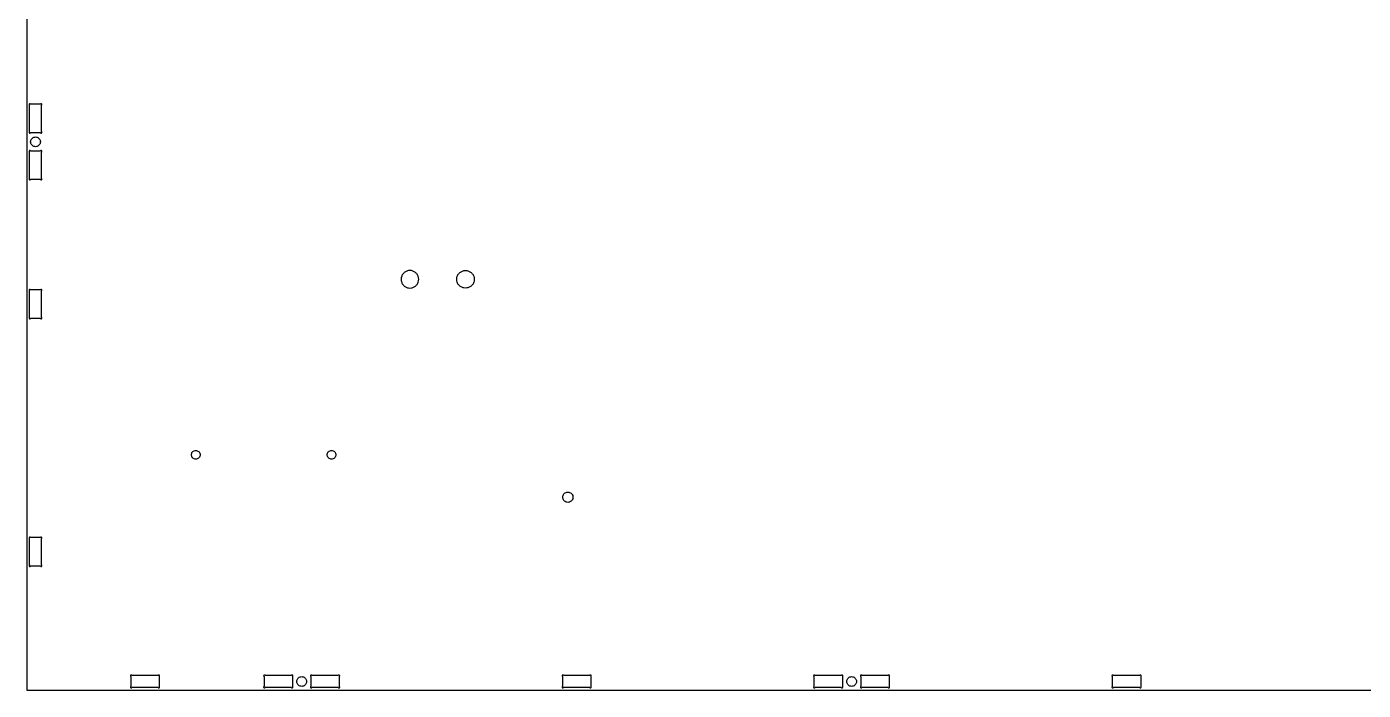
# Model space of a CAD drawing. Extents: x 0 to 1890, y 0 to 1229.
# Drawn here: x 0 to 456.9, y 0 to 226.9 of the extents above; entities that cross this region are included whole.
import ezdxf

# ---------------------------------------------------------------- set-up
doc = ezdxf.new("R2010")
doc.units = 0
doc.layers.get('0').update_dxf_attribs({"linetype": 'CONTINUOUS'})

msp = doc.modelspace()

# ---------------------------------------------------------------- linework, layer by layer
at = {"color": 7}
for points in [[(0, 374.999895), (0, -0.000004), (939.999735, -0.000004)], [(0.93335, 191.00971), (0.93335, 199.990182)], [(4.690236, 200.366594), (1.309763, 200.366594)], [(5.066648, 191.00971), (5.066648, 199.990182)], [(4.690236, 190.633295), (1.309763, 190.633295)], [(0.93335, 175.009715), (0.93335, 183.990186)], [(4.690236, 184.366598), (1.309763, 184.366598)], [(5.066648, 175.009715), (5.066648, 183.990186)], [(4.690236, 174.6333), (1.309763, 174.6333)], [(0.93335, 127.534715), (0.93335, 136.515187)], [(4.690236, 136.891599), (1.309763, 136.891599)], [(5.066648, 127.534715), (5.066648, 136.515187)], [(4.690236, 127.158303), (1.309763, 127.158303)], [(0.93335, 42.851414), (0.93335, 51.831886)], [(4.690236, 52.208298), (1.309763, 52.208298)], [(5.066648, 42.851414), (5.066648, 51.831886)], [(4.690236, 42.475002), (1.309763, 42.475002)], [(35.566665, 4.690237), (35.566665, 1.309763)], [(44.923549, 5.06666), (35.943077, 5.06666)], [(45.299961, 4.690237), (45.299961, 1.309763)], [(81.133327, 4.690237), (81.133327, 1.309763)], [(90.49021, 5.06666), (81.509739, 5.06666)], [(90.866625, 4.690237), (90.866625, 1.309763)], [(97.133322, 4.690237), (97.133322, 1.309763)], [(106.490208, 5.06666), (97.509737, 5.06666)], [(106.86662, 4.690237), (106.86662, 1.309763)], [(183.133298, 4.690237), (183.133298, 1.309763)], [(192.490184, 5.06666), (183.509712, 5.06666)], [(192.866596, 4.690237), (192.866596, 1.309763)], [(269.133271, 4.690237), (269.133271, 1.309763)], [(278.490152, 5.06666), (269.509694, 5.06666)], [(278.866575, 4.690237), (278.866575, 1.309763)], [(285.133282, 4.690237), (285.133282, 1.309763)], [(294.490163, 5.06666), (285.509678, 5.06666)], [(294.866559, 4.690237), (294.866559, 1.309763)], [(371.133239, 4.690237), (371.133239, 1.309763)], [(380.490121, 5.06666), (371.509662, 5.06666)], [(380.866543, 4.690237), (380.866543, 1.309763)], [(44.923549, 0.93334), (35.943077, 0.93334)], [(90.49021, 0.93334), (81.509739, 0.93334)], [(106.490208, 0.93334), (97.509737, 0.93334)], [(192.490184, 0.93334), (183.509712, 0.93334)], [(278.490152, 0.93334), (269.509694, 0.93334)], [(294.490163, 0.93334), (285.509678, 0.93334)], [(380.490121, 0.93334), (371.509662, 0.93334)]]:
    msp.add_lwpolyline(points, dxfattribs=at)
for points in [[(4.666649, 187.499947)], [(133.999962, 140.499961)], [(152.999958, 140.499961)], [(59.299982, 80.499976)], [(105.69997, 80.499976)], [(186.749947, 65.99998)], [(95.666623, 3)], [(283.666565, 3)]]:
    msp.add_lwpolyline(points, close=True, dxfattribs=at)
for points, knots in [([(1.309763, 200.366594), (1.285078, 200.398956), (1.23624, 200.462982), (1.120008, 200.508553), (0.997626, 200.50378), (0.888243, 200.446596), (0.813426, 200.349123), (0.788328, 200.236654), (0.807119, 200.132999), (0.854962, 200.046784), (0.907095, 200.00914), (0.93335, 199.990182)], [0, 0, 0, 0, 0.120149, 0.237707, 0.357856, 0.478005, 0.595563, 0.715712, 0.81187, 0.906652, 1.00281, 1.00281, 1.00281, 1.00281]), ([(5.066648, 199.990182), (5.096995, 200.012911), (5.157111, 200.057936), (5.204186, 200.163944), (5.208021, 200.277894), (5.165462, 200.384531), (5.084585, 200.465408), (4.977948, 200.507967), (4.863998, 200.504131), (4.75799, 200.457056), (4.712965, 200.39694), (4.690236, 200.366594)], [0, 0, 0, 0, 0.112158, 0.22218, 0.334338, 0.446496, 0.556518, 0.668676, 0.780834, 0.890857, 1.003014, 1.003014, 1.003014, 1.003014]), ([(0.93335, 191.00971), (0.907224, 190.990748), (0.855346, 190.953097), (0.805599, 190.866934), (0.798931, 190.803181), (0.795573, 190.771074)], [0, 0, 0, 0, 0.096158, 0.19094, 0.287098, 0.287098, 0.287098, 0.287098]), ([(0.795573, 190.771074), (0.800773, 190.730703), (0.81106, 190.650832), (0.888885, 190.553277), (0.99745, 190.496114), (1.120052, 190.491335), (1.236228, 190.536906), (1.285074, 190.600933), (1.309763, 190.633295)], [0, 0, 0, 0, 0.120149, 0.237708, 0.357857, 0.478007, 0.595565, 0.715715, 0.715715, 0.715715, 0.715715]), ([(4.666649, 187.499947), (4.646803, 187.69486), (4.607396, 188.081897), (4.300674, 188.593437), (3.851455, 188.973772), (3.295114, 189.175496), (2.704757, 189.175496), (2.149193, 188.973772), (1.696874, 188.593437), (1.40167, 188.081897), (1.298943, 187.499947), (1.40167, 186.917997), (1.696874, 186.406456), (2.149193, 186.026121), (2.704757, 185.824397), (3.295114, 185.824397), (3.851455, 186.026121), (4.300674, 186.406456), (4.607396, 186.917997), (4.646803, 187.305033), (4.666649, 187.499947)], [0, 0, 0, 0, 0.581748, 1.155167, 1.736915, 2.318663, 2.892082, 3.47383, 4.055579, 4.628997, 5.210745, 5.792494, 6.365912, 6.947661, 7.529409, 8.102827, 8.684576, 9.266324, 9.839743, 10.421491, 10.421491, 10.421491, 10.421491]), ([(4.690236, 190.633295), (4.712965, 190.602949), (4.757991, 190.542834), (4.863999, 190.495761), (4.977948, 190.491927), (5.084584, 190.534486), (5.16546, 190.615363), (5.208019, 190.721999), (5.204184, 190.835948), (5.15711, 190.941955), (5.096995, 190.986981), (5.066648, 191.00971)], [0, 0, 0, 0, 0.112157, 0.222179, 0.334336, 0.446492, 0.556515, 0.668671, 0.780828, 0.89085, 1.003007, 1.003007, 1.003007, 1.003007]), ([(1.309763, 184.366598), (1.285078, 184.398961), (1.23624, 184.462987), (1.120008, 184.508557), (0.997626, 184.503785), (0.888243, 184.4466), (0.813426, 184.349128), (0.788328, 184.236659), (0.807119, 184.133003), (0.854962, 184.046789), (0.907095, 184.009144), (0.93335, 183.990186)], [0, 0, 0, 0, 0.120149, 0.237707, 0.357856, 0.478005, 0.595563, 0.715712, 0.81187, 0.906652, 1.00281, 1.00281, 1.00281, 1.00281]), ([(5.066648, 183.990186), (5.096995, 184.012915), (5.157111, 184.057941), (5.204186, 184.163948), (5.208021, 184.277899), (5.165462, 184.384535), (5.084585, 184.465413), (4.977948, 184.507971), (4.863998, 184.504136), (4.75799, 184.457061), (4.712965, 184.396945), (4.690236, 184.366598)], [0, 0, 0, 0, 0.112158, 0.22218, 0.334338, 0.446496, 0.556518, 0.668676, 0.780834, 0.890857, 1.003014, 1.003014, 1.003014, 1.003014]), ([(0.93335, 175.009715), (0.907224, 174.990753), (0.855346, 174.953102), (0.805599, 174.866939), (0.798931, 174.803185), (0.795573, 174.771079)], [0, 0, 0, 0, 0.096158, 0.19094, 0.287098, 0.287098, 0.287098, 0.287098]), ([(0.795573, 174.771079), (0.800773, 174.730708), (0.81106, 174.650836), (0.888885, 174.553282), (0.99745, 174.496118), (1.120052, 174.491339), (1.236228, 174.536911), (1.285074, 174.600938), (1.309763, 174.6333)], [0, 0, 0, 0, 0.120149, 0.237708, 0.357857, 0.478007, 0.595565, 0.715715, 0.715715, 0.715715, 0.715715]), ([(4.690236, 174.6333), (4.712965, 174.602954), (4.757991, 174.542839), (4.863999, 174.495766), (4.977948, 174.491931), (5.084584, 174.53449), (5.16546, 174.615367), (5.208019, 174.722003), (5.204184, 174.835953), (5.15711, 174.94196), (5.096995, 174.986985), (5.066648, 175.009715)], [0, 0, 0, 0, 0.112157, 0.222179, 0.334336, 0.446492, 0.556515, 0.668671, 0.780828, 0.89085, 1.003007, 1.003007, 1.003007, 1.003007]), ([(133.999962, 140.499961), (133.96434, 140.850895), (133.893606, 141.547736), (133.341573, 142.46884), (132.532926, 143.153715), (131.531205, 143.516974), (130.468722, 143.516974), (129.467, 143.153715), (128.658354, 142.46884), (128.10632, 141.547736), (128.035587, 140.850895), (127.999965, 140.499961)], [0, 0, 0, 0, 1.047376, 2.07975, 3.127126, 4.174503, 5.206877, 6.254253, 7.301629, 8.334003, 9.381379, 9.381379, 9.381379, 9.381379]), ([(152.999958, 140.499961), (152.964114, 140.850705), (152.892939, 141.547173), (152.340739, 142.467566), (151.532225, 143.151854), (150.531032, 143.514778), (149.468654, 143.514778), (148.468864, 143.151854), (147.654751, 142.467566), (147.123354, 141.547173), (146.937817, 140.499961), (147.123354, 139.45275), (147.654751, 138.532356), (148.468864, 137.848068), (149.468655, 137.485145), (150.531033, 137.485145), (151.532225, 137.848068), (152.340739, 138.532356), (152.892939, 139.45275), (152.964114, 140.149218), (152.999958, 140.499961)], [0, 0, 0, 0, 1.046892, 2.078802, 3.125694, 4.172586, 5.204495, 6.251387, 7.298279, 8.330189, 9.377081, 10.423973, 11.455882, 12.502775, 13.549667, 14.581576, 15.628468, 16.67536, 17.70727, 18.754162, 18.754162, 18.754162, 18.754162]), ([(127.999965, 140.499961), (128.035587, 140.149028), (128.10632, 139.452187), (128.658354, 138.531082), (129.467, 137.846207), (130.468722, 137.482949), (131.531205, 137.482949), (132.532926, 137.846207), (133.341573, 138.531082), (133.893606, 139.452187), (133.96434, 140.149028), (133.999962, 140.499961)], [0, 0, 0, 0, 1.047376, 2.07975, 3.127126, 4.174503, 5.206877, 6.254253, 7.301629, 8.334003, 9.381379, 9.381379, 9.381379, 9.381379]), ([(1.309763, 136.891599), (1.285078, 136.923961), (1.23624, 136.987988), (1.120008, 137.033558), (0.997626, 137.028785), (0.888243, 136.971601), (0.813426, 136.874128), (0.788328, 136.761659), (0.807119, 136.658004), (0.854962, 136.571789), (0.907095, 136.534145), (0.93335, 136.515187)], [0, 0, 0, 0, 0.120149, 0.237707, 0.357856, 0.478005, 0.595563, 0.715712, 0.81187, 0.906652, 1.00281, 1.00281, 1.00281, 1.00281]), ([(5.066648, 136.515187), (5.096995, 136.537916), (5.157111, 136.582941), (5.204186, 136.688949), (5.208021, 136.802899), (5.165462, 136.909536), (5.084585, 136.990413), (4.977948, 137.032972), (4.863998, 137.029136), (4.75799, 136.982061), (4.712965, 136.921945), (4.690236, 136.891599)], [0, 0, 0, 0, 0.112158, 0.22218, 0.334338, 0.446496, 0.556518, 0.668676, 0.780834, 0.890857, 1.003014, 1.003014, 1.003014, 1.003014]), ([(0.93335, 127.534715), (0.907095, 127.515757), (0.854962, 127.478113), (0.807119, 127.391898), (0.788328, 127.288242), (0.813426, 127.175773), (0.888243, 127.078301), (0.997626, 127.021116), (1.120008, 127.016344), (1.23624, 127.061914), (1.285078, 127.125941), (1.309763, 127.158303)], [0, 0, 0, 0, 0.096158, 0.19094, 0.287098, 0.407247, 0.524805, 0.644954, 0.765103, 0.882661, 1.00281, 1.00281, 1.00281, 1.00281]), ([(4.690236, 127.158303), (4.712965, 127.127956), (4.75799, 127.06784), (4.863998, 127.020765), (4.977948, 127.01693), (5.084585, 127.059489), (5.165462, 127.140366), (5.208021, 127.247003), (5.204186, 127.360953), (5.157111, 127.46696), (5.096995, 127.511986), (5.066648, 127.534715)], [0, 0, 0, 0, 0.112158, 0.22218, 0.334338, 0.446496, 0.556518, 0.668676, 0.780834, 0.890857, 1.003014, 1.003014, 1.003014, 1.003014]), ([(59.299982, 80.499976), (59.282151, 80.675426), (59.246743, 81.023812), (58.970714, 81.484299), (58.566391, 81.826683), (58.065623, 82.008281), (57.534229, 82.008281), (57.034158, 81.826683), (56.62705, 81.484299), (56.36137, 81.023812), (56.269069, 80.499976), (56.36137, 79.976141), (56.62705, 79.515654), (57.034158, 79.17327), (57.534229, 78.991672), (58.065623, 78.991672), (58.566391, 79.17327), (58.970714, 79.515654), (59.246743, 79.976141), (59.282151, 80.324527), (59.299982, 80.499976)], [0, 0, 0, 0, 0.523644, 1.039788, 1.563432, 2.087075, 2.60322, 3.126863, 3.650507, 4.166651, 4.690295, 5.213939, 5.730083, 6.253726, 6.77737, 7.293514, 7.817158, 8.340802, 8.856946, 9.38059, 9.38059, 9.38059, 9.38059]), ([(105.69997, 80.499976), (105.682158, 80.675443), (105.646791, 81.023864), (105.370778, 81.484416), (104.96644, 81.826853), (104.465634, 82.008483), (103.934193, 82.008483), (103.434083, 81.826853), (103.026963, 81.484416), (102.761287, 81.023864), (102.669092, 80.499976), (102.761287, 79.976089), (103.026963, 79.515537), (103.434083, 79.1731), (103.934193, 78.99147), (104.465634, 78.99147), (104.96644, 79.1731), (105.370778, 79.515537), (105.646791, 79.976089), (105.682158, 80.32451), (105.69997, 80.499976)], [0, 0, 0, 0, 0.523688, 1.039875, 1.563563, 2.087251, 2.603438, 3.127126, 3.650815, 4.167001, 4.69069, 5.214378, 5.730565, 6.254253, 6.777941, 7.294128, 7.817816, 8.341504, 8.857691, 9.381379, 9.381379, 9.381379, 9.381379]), ([(186.749947, 65.99998), (186.729221, 66.204738), (186.688066, 66.611318), (186.366093, 67.148801), (185.894326, 67.548453), (185.30995, 67.760435), (184.689814, 67.760435), (184.106249, 67.548453), (183.631245, 67.148801), (183.321301, 66.611318), (183.214017, 65.99998), (183.321301, 65.388643), (183.631245, 64.85116), (184.106249, 64.451508), (184.689814, 64.239526), (185.30995, 64.239526), (185.894326, 64.451508), (186.366093, 64.85116), (186.688066, 65.388643), (186.729221, 65.795223), (186.749947, 65.99998)], [0, 0, 0, 0, 0.611087, 1.213417, 1.824503, 2.43559, 3.03792, 3.649007, 4.260093, 4.862423, 5.47351, 6.084596, 6.686927, 7.298013, 7.9091, 8.51143, 9.122517, 9.733603, 10.335933, 10.94702, 10.94702, 10.94702, 10.94702]), ([(1.309763, 52.208298), (1.285078, 52.24066), (1.23624, 52.304686), (1.120008, 52.350257), (0.997626, 52.345484), (0.888243, 52.2883), (0.813426, 52.190827), (0.788328, 52.078358), (0.807119, 51.974703), (0.854962, 51.888488), (0.907095, 51.850844), (0.93335, 51.831886)], [0, 0, 0, 0, 0.120149, 0.237707, 0.357856, 0.478005, 0.595563, 0.715712, 0.81187, 0.906652, 1.00281, 1.00281, 1.00281, 1.00281]), ([(5.066648, 51.831886), (5.096995, 51.854615), (5.157111, 51.89964), (5.204186, 52.005648), (5.208021, 52.119598), (5.165462, 52.226235), (5.084585, 52.307112), (4.977948, 52.349671), (4.863998, 52.345835), (4.75799, 52.29876), (4.712965, 52.238644), (4.690236, 52.208298)], [0, 0, 0, 0, 0.112158, 0.22218, 0.334338, 0.446496, 0.556518, 0.668676, 0.780834, 0.890857, 1.003014, 1.003014, 1.003014, 1.003014]), ([(0.93335, 42.851414), (0.907095, 42.832456), (0.854962, 42.794811), (0.807119, 42.708597), (0.788328, 42.604941), (0.813426, 42.492472), (0.888243, 42.395), (0.997626, 42.337815), (1.120008, 42.333043), (1.23624, 42.378613), (1.285078, 42.44264), (1.309763, 42.475002)], [0, 0, 0, 0, 0.096158, 0.19094, 0.287098, 0.407247, 0.524805, 0.644954, 0.765103, 0.882661, 1.00281, 1.00281, 1.00281, 1.00281]), ([(4.690236, 42.475002), (4.712965, 42.444655), (4.75799, 42.384539), (4.863998, 42.337464), (4.977948, 42.333629), (5.084585, 42.376188), (5.165462, 42.457065), (5.208021, 42.563702), (5.204186, 42.677652), (5.157111, 42.783659), (5.096995, 42.828685), (5.066648, 42.851414)], [0, 0, 0, 0, 0.112158, 0.22218, 0.334338, 0.446496, 0.556518, 0.668676, 0.780834, 0.890857, 1.003014, 1.003014, 1.003014, 1.003014]), ([(35.943077, 5.06666), (35.920347, 5.097004), (35.875319, 5.157115), (35.769313, 5.204184), (35.655366, 5.208015), (35.548733, 5.165455), (35.467859, 5.084579), (35.425302, 4.977945), (35.429136, 4.863998), (35.476208, 4.757993), (35.53632, 4.712966), (35.566665, 4.690237)], [0, 0, 0, 0, 0.112155, 0.222175, 0.334329, 0.446484, 0.556504, 0.668658, 0.780813, 0.890833, 1.002987, 1.002987, 1.002987, 1.002987]), ([(45.299961, 4.690237), (45.330306, 4.712966), (45.390419, 4.757993), (45.43749, 4.863998), (45.441325, 4.977945), (45.398768, 5.084579), (45.317894, 5.165455), (45.211261, 5.208015), (45.097314, 5.204184), (44.991307, 5.157115), (44.946279, 5.097004), (44.923549, 5.06666)], [0, 0, 0, 0, 0.112155, 0.222175, 0.334329, 0.446484, 0.556504, 0.668658, 0.780813, 0.890833, 1.002987, 1.002987, 1.002987, 1.002987]), ([(81.509739, 5.06666), (81.487008, 5.097004), (81.441981, 5.157115), (81.335974, 5.204184), (81.222027, 5.208015), (81.115394, 5.165455), (81.03452, 5.084579), (80.991963, 4.977945), (80.995797, 4.863998), (81.042869, 4.757993), (81.102982, 4.712966), (81.133327, 4.690237)], [0, 0, 0, 0, 0.112155, 0.222175, 0.334329, 0.446484, 0.556504, 0.668658, 0.780813, 0.890833, 1.002987, 1.002987, 1.002987, 1.002987]), ([(90.866625, 4.690237), (90.89697, 4.712967), (90.957081, 4.757994), (91.004151, 4.863999), (91.007984, 4.977945), (90.965427, 5.084578), (90.884553, 5.165453), (90.777921, 5.208013), (90.663975, 5.204182), (90.557969, 5.157114), (90.512941, 5.097004), (90.49021, 5.06666)], [0, 0, 0, 0, 0.112154, 0.222173, 0.334327, 0.44648, 0.5565, 0.668653, 0.780807, 0.890826, 1.00298, 1.00298, 1.00298, 1.00298]), ([(95.666623, 3), (95.64671, 3.194856), (95.607169, 3.581778), (95.300394, 4.093103), (94.851224, 4.473259), (94.295012, 4.674881), (93.704808, 4.674881), (93.149374, 4.473259), (92.697094, 4.093103), (92.401876, 3.581778), (92.298801, 3), (92.401876, 2.418221), (92.697094, 1.906897), (93.149374, 1.52674), (93.704808, 1.325118), (94.295012, 1.325118), (94.851224, 1.52674), (95.300394, 1.906897), (95.607169, 2.418221), (95.64671, 2.805144), (95.666623, 3)], [0, 0, 0, 0, 0.581601, 1.154878, 1.736479, 2.31808, 2.891357, 3.472958, 4.054559, 4.627836, 5.209437, 5.791038, 6.364316, 6.945917, 7.527518, 8.100795, 8.682396, 9.263997, 9.837274, 10.418875, 10.418875, 10.418875, 10.418875]), ([(97.509737, 5.06666), (97.487006, 5.097004), (97.441978, 5.157114), (97.335972, 5.204182), (97.222026, 5.208013), (97.115394, 5.165453), (97.03452, 5.084578), (96.991963, 4.977945), (96.995796, 4.863999), (97.042866, 4.757994), (97.102977, 4.712967), (97.133322, 4.690237)], [0, 0, 0, 0, 0.112154, 0.222173, 0.334327, 0.44648, 0.5565, 0.668653, 0.780807, 0.890826, 1.00298, 1.00298, 1.00298, 1.00298]), ([(106.86662, 4.690237), (106.896965, 4.712966), (106.957078, 4.757993), (107.00415, 4.863998), (107.007984, 4.977945), (106.965427, 5.084579), (106.884553, 5.165455), (106.77792, 5.208015), (106.663973, 5.204184), (106.557966, 5.157115), (106.512939, 5.097004), (106.490208, 5.06666)], [0, 0, 0, 0, 0.112155, 0.222175, 0.334329, 0.446484, 0.556504, 0.668658, 0.780813, 0.890833, 1.002987, 1.002987, 1.002987, 1.002987]), ([(183.509712, 5.06666), (183.486982, 5.097004), (183.441954, 5.157114), (183.335948, 5.204182), (183.222002, 5.208013), (183.11537, 5.165453), (183.034496, 5.084578), (182.991938, 4.977945), (182.995772, 4.863999), (183.042842, 4.757994), (183.102953, 4.712967), (183.133298, 4.690237)], [0, 0, 0, 0, 0.112154, 0.222173, 0.334327, 0.44648, 0.5565, 0.668653, 0.780807, 0.890826, 1.00298, 1.00298, 1.00298, 1.00298]), ([(192.866596, 4.690237), (192.896941, 4.712966), (192.957054, 4.757993), (193.004125, 4.863998), (193.00796, 4.977945), (192.965403, 5.084579), (192.884529, 5.165455), (192.777896, 5.208015), (192.663949, 5.204184), (192.557942, 5.157115), (192.512914, 5.097004), (192.490184, 5.06666)], [0, 0, 0, 0, 0.112155, 0.222175, 0.334329, 0.446484, 0.556504, 0.668658, 0.780813, 0.890833, 1.002987, 1.002987, 1.002987, 1.002987]), ([(269.509694, 5.06666), (269.486963, 5.097002), (269.441934, 5.15711), (269.33593, 5.204175), (269.221986, 5.208006), (269.115356, 5.165447), (269.034484, 5.084574), (268.991925, 4.977944), (268.995755, 4.864001), (269.04282, 4.757996), (269.102928, 4.712968), (269.133271, 4.690237)], [0, 0, 0, 0, 0.112151, 0.222168, 0.33432, 0.446471, 0.556488, 0.668639, 0.780791, 0.890808, 1.002959, 1.002959, 1.002959, 1.002959]), ([(278.866575, 4.690237), (278.896917, 4.712968), (278.957026, 4.757996), (279.00409, 4.864001), (279.007921, 4.977944), (278.965362, 5.084574), (278.884489, 5.165447), (278.777859, 5.208006), (278.663916, 5.204175), (278.557911, 5.15711), (278.512883, 5.097002), (278.490152, 5.06666)], [0, 0, 0, 0, 0.112151, 0.222168, 0.33432, 0.446471, 0.556488, 0.668639, 0.780791, 0.890808, 1.002959, 1.002959, 1.002959, 1.002959]), ([(283.666565, 3), (283.646652, 3.194856), (283.607111, 3.581778), (283.300336, 4.093103), (282.851166, 4.473259), (282.294953, 4.674881), (281.704749, 4.674881), (281.149316, 4.473259), (280.697035, 4.093103), (280.401818, 3.581778), (280.298742, 3), (280.401818, 2.418221), (280.697035, 1.906897), (281.149316, 1.526741), (281.704749, 1.325118), (282.294953, 1.325118), (282.851166, 1.526741), (283.300336, 1.906897), (283.607111, 2.418221), (283.646652, 2.805144), (283.666565, 3)], [0, 0, 0, 0, 0.581601, 1.154878, 1.736479, 2.31808, 2.891357, 3.472958, 4.054559, 4.627836, 5.209437, 5.791038, 6.364316, 6.945917, 7.527517, 8.100795, 8.682396, 9.263997, 9.837274, 10.418875, 10.418875, 10.418875, 10.418875]), ([(285.509678, 5.06666), (285.486949, 5.097007), (285.441922, 5.157123), (285.335912, 5.204197), (285.22196, 5.20803), (285.115322, 5.165467), (285.034447, 5.084586), (284.991891, 4.977946), (284.995733, 4.863994), (285.042814, 4.757987), (285.102933, 4.712965), (285.133282, 4.690237)], [0, 0, 0, 0, 0.112159, 0.222184, 0.334343, 0.446503, 0.556527, 0.668686, 0.780846, 0.89087, 1.00303, 1.00303, 1.00303, 1.00303]), ([(294.866559, 4.690237), (294.896908, 4.712965), (294.957027, 4.757987), (295.004109, 4.863994), (295.00795, 4.977946), (294.965395, 5.084586), (294.884519, 5.165467), (294.777882, 5.20803), (294.66393, 5.204197), (294.55792, 5.157123), (294.512893, 5.097007), (294.490163, 5.06666)], [0, 0, 0, 0, 0.112159, 0.222184, 0.334343, 0.446503, 0.556527, 0.668686, 0.780846, 0.89087, 1.00303, 1.00303, 1.00303, 1.00303]), ([(371.509662, 5.06666), (371.486931, 5.097002), (371.441903, 5.15711), (371.335898, 5.204175), (371.221955, 5.208006), (371.115325, 5.165447), (371.034452, 5.084574), (370.991894, 4.977944), (370.995724, 4.864001), (371.042789, 4.757996), (371.102897, 4.712968), (371.133239, 4.690237)], [0, 0, 0, 0, 0.112151, 0.222168, 0.33432, 0.446471, 0.556488, 0.668639, 0.780791, 0.890808, 1.002959, 1.002959, 1.002959, 1.002959]), ([(380.866543, 4.690237), (380.896886, 4.712968), (380.956994, 4.757996), (381.004059, 4.864001), (381.007889, 4.977944), (380.96533, 5.084574), (380.884458, 5.165447), (380.777828, 5.208006), (380.663884, 5.204175), (380.55788, 5.15711), (380.512851, 5.097002), (380.490121, 5.06666)], [0, 0, 0, 0, 0.112151, 0.222168, 0.33432, 0.446471, 0.556488, 0.668639, 0.780791, 0.890808, 1.002959, 1.002959, 1.002959, 1.002959]), ([(35.566665, 1.309763), (35.534303, 1.285078), (35.470275, 1.23624), (35.424704, 1.120008), (35.429476, 0.997624), (35.486661, 0.888241), (35.584135, 0.813423), (35.696604, 0.788328), (35.800259, 0.807116), (35.886473, 0.854955), (35.924119, 0.907086), (35.943077, 0.93334)], [0, 0, 0, 0, 0.12015, 0.237709, 0.357859, 0.478009, 0.595568, 0.715718, 0.811875, 0.906655, 1.002811, 1.002811, 1.002811, 1.002811]), ([(44.923549, 0.93334), (44.942508, 0.907086), (44.980153, 0.854955), (45.066368, 0.807116), (45.170023, 0.788328), (45.282492, 0.813423), (45.379966, 0.888241), (45.437151, 0.997624), (45.441923, 1.120008), (45.396352, 1.23624), (45.332324, 1.285078), (45.299961, 1.309763)], [0, 0, 0, 0, 0.096156, 0.190937, 0.287093, 0.407243, 0.524802, 0.644952, 0.765102, 0.882661, 1.002811, 1.002811, 1.002811, 1.002811]), ([(81.133327, 1.309763), (81.100964, 1.285078), (81.036936, 1.23624), (80.991365, 1.120008), (80.996137, 0.997624), (81.053322, 0.888241), (81.150796, 0.813423), (81.263265, 0.788328), (81.36692, 0.807116), (81.453135, 0.854955), (81.49078, 0.907086), (81.509739, 0.93334)], [0, 0, 0, 0, 0.12015, 0.237709, 0.357859, 0.478009, 0.595568, 0.715718, 0.811875, 0.906655, 1.002811, 1.002811, 1.002811, 1.002811]), ([(90.49021, 0.93334), (90.509173, 0.907215), (90.546825, 0.855338), (90.632989, 0.805595), (90.696742, 0.798929), (90.728849, 0.795571)], [0, 0, 0, 0, 0.096157, 0.190939, 0.287096, 0.287096, 0.287096, 0.287096]), ([(90.728849, 0.795571), (90.76922, 0.800771), (90.849092, 0.811059), (90.946647, 0.888884), (91.00381, 0.99745), (91.008588, 1.120053), (90.963015, 1.236229), (90.898988, 1.285074), (90.866625, 1.309763)], [0, 0, 0, 0, 0.12015, 0.237709, 0.357859, 0.478009, 0.595568, 0.715718, 0.715718, 0.715718, 0.715718]), ([(97.133322, 1.309763), (97.100959, 1.285078), (97.036932, 1.23624), (96.99136, 1.120008), (96.996132, 0.997624), (97.053317, 0.888241), (97.150791, 0.813423), (97.263261, 0.788328), (97.366917, 0.807115), (97.453132, 0.854954), (97.490778, 0.907086), (97.509737, 0.93334)], [0, 0, 0, 0, 0.12015, 0.237709, 0.357859, 0.478009, 0.595568, 0.715718, 0.811875, 0.906657, 1.002814, 1.002814, 1.002814, 1.002814]), ([(106.490208, 0.93334), (106.50917, 0.907215), (106.546823, 0.855339), (106.632986, 0.805596), (106.696738, 0.798929), (106.728844, 0.795571)], [0, 0, 0, 0, 0.096156, 0.190937, 0.287093, 0.287093, 0.287093, 0.287093]), ([(106.728844, 0.795571), (106.769215, 0.800771), (106.849087, 0.811059), (106.946642, 0.888884), (107.003805, 0.99745), (107.008583, 1.120053), (106.96301, 1.236229), (106.898983, 1.285074), (106.86662, 1.309763)], [0, 0, 0, 0, 0.12015, 0.237709, 0.357859, 0.478009, 0.595568, 0.715718, 0.715718, 0.715718, 0.715718]), ([(183.133298, 1.309763), (183.100935, 1.285078), (183.036907, 1.23624), (182.991336, 1.120008), (182.996108, 0.997624), (183.053293, 0.888241), (183.150767, 0.813423), (183.263236, 0.788328), (183.366892, 0.807115), (183.453108, 0.854954), (183.490754, 0.907086), (183.509712, 0.93334)], [0, 0, 0, 0, 0.12015, 0.237709, 0.357859, 0.478009, 0.595568, 0.715718, 0.811875, 0.906657, 1.002814, 1.002814, 1.002814, 1.002814]), ([(192.490184, 0.93334), (192.509143, 0.907086), (192.546788, 0.854955), (192.633002, 0.807116), (192.736658, 0.788328), (192.849127, 0.813423), (192.946601, 0.888241), (193.003786, 0.997624), (193.008558, 1.120008), (192.962987, 1.23624), (192.898959, 1.285078), (192.866596, 1.309763)], [0, 0, 0, 0, 0.096156, 0.190937, 0.287093, 0.407243, 0.524802, 0.644952, 0.765102, 0.882661, 1.002811, 1.002811, 1.002811, 1.002811]), ([(269.133271, 1.309763), (269.100909, 1.285078), (269.036882, 1.236241), (268.99131, 1.12001), (268.996081, 0.997628), (269.053263, 0.888245), (269.150734, 0.813426), (269.263204, 0.788329), (269.366864, 0.80711), (269.453085, 0.85495), (269.490734, 0.907085), (269.509694, 0.93334)], [0, 0, 0, 0, 0.120149, 0.237707, 0.357855, 0.478004, 0.595562, 0.71571, 0.811873, 0.906659, 1.002822, 1.002822, 1.002822, 1.002822]), ([(278.490152, 0.93334), (278.509115, 0.907213), (278.546771, 0.855335), (278.632941, 0.805591), (278.696698, 0.798927), (278.728806, 0.795571)], [0, 0, 0, 0, 0.096163, 0.190949, 0.287112, 0.287112, 0.287112, 0.287112]), ([(278.728806, 0.795571), (278.769177, 0.800772), (278.849047, 0.811062), (278.9466, 0.888888), (279.00376, 0.997454), (279.008537, 1.120055), (278.962964, 1.23623), (278.898937, 1.285074), (278.866575, 1.309763)], [0, 0, 0, 0, 0.120149, 0.237707, 0.357855, 0.478004, 0.595562, 0.71571, 0.71571, 0.71571, 0.71571]), ([(285.133282, 1.309763), (285.10092, 1.285078), (285.036893, 1.236241), (284.991321, 1.12001), (284.996092, 0.997628), (285.053274, 0.888245), (285.150745, 0.813427), (285.263212, 0.788326), (285.366865, 0.807118), (285.453076, 0.854957), (285.49072, 0.907087), (285.509678, 0.93334)], [0, 0, 0, 0, 0.120149, 0.237707, 0.357855, 0.478004, 0.595562, 0.71571, 0.811864, 0.906642, 1.002796, 1.002796, 1.002796, 1.002796]), ([(294.490163, 0.93334), (294.509125, 0.907216), (294.546776, 0.855341), (294.632935, 0.805598), (294.696686, 0.79893), (294.728791, 0.795571)], [0, 0, 0, 0, 0.096154, 0.190932, 0.287085, 0.287085, 0.287085, 0.287085]), ([(294.728791, 0.795571), (294.769161, 0.800772), (294.849032, 0.811062), (294.946585, 0.888888), (295.003745, 0.997454), (295.008522, 1.120055), (294.962948, 1.23623), (294.898922, 1.285074), (294.866559, 1.309763)], [0, 0, 0, 0, 0.120149, 0.237707, 0.357855, 0.478004, 0.595562, 0.71571, 0.71571, 0.71571, 0.71571]), ([(371.133239, 1.309763), (371.100876, 1.285077), (371.036847, 1.236238), (370.991276, 1.120001), (370.996052, 0.997615), (371.053243, 0.888231), (371.150723, 0.813416), (371.263195, 0.788329), (371.366849, 0.807118), (371.45306, 0.854957), (371.490704, 0.907087), (371.509662, 0.93334)], [0, 0, 0, 0, 0.120153, 0.237715, 0.357868, 0.478021, 0.595583, 0.715736, 0.81189, 0.906668, 1.002822, 1.002822, 1.002822, 1.002822]), ([(380.490121, 0.93334), (380.50908, 0.907085), (380.546729, 0.85495), (380.632951, 0.80711), (380.736611, 0.788329), (380.84908, 0.813426), (380.946551, 0.888245), (381.003733, 0.997628), (381.008504, 1.12001), (380.962933, 1.236241), (380.898906, 1.285078), (380.866543, 1.309763)], [0, 0, 0, 0, 0.096163, 0.190949, 0.287112, 0.40726, 0.524818, 0.644967, 0.765115, 0.882673, 1.002822, 1.002822, 1.002822, 1.002822])]:
    msp.add_open_spline(points, degree=3, knots=knots, dxfattribs=at)

doc.saveas('drawing.dxf')
